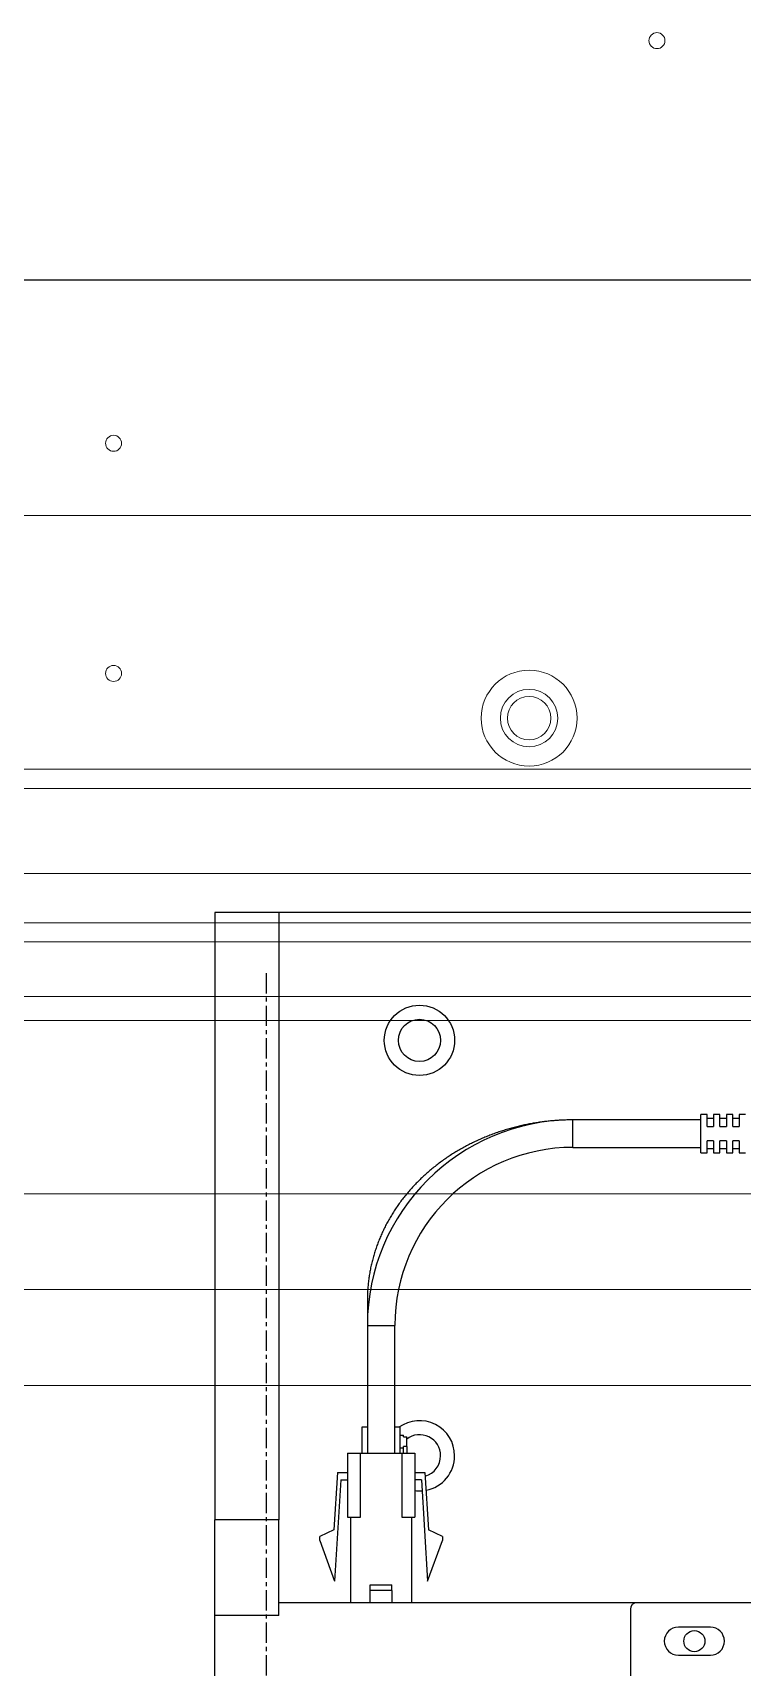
# Model space of a CAD drawing. Extents: x 500 to 100500, y -14500 to 21140.
# Drawn here: x 7753.8 to 7864.8, y -2503.2 to -2247.5 of the extents above; entities that cross this region are included whole.
import ezdxf

# ---------------------------------------------------------------- set-up
doc = ezdxf.new("R2010")
doc.units = 0
for name, pattern in [('CENTER', [10.16, 6.35, -1.27, 1.27, -1.27]), ('PHANTOM', [12.7, 6.35, -1.27, 1.27, -1.27, 1.27, -1.27]), ('SLD-Solid', [0])]:
    doc.linetypes.add(name, pattern=pattern)
doc.layers.get('0').update_dxf_attribs({"linetype": 'CONTINUOUS'})
for name, color, linetype in [('Center', 1, 'CENTER'), ('D', 7, 'CONTINUOUS'), ('SLD-0', 7, 'CONTINUOUS')]:
    doc.layers.add(name, color=color, linetype=linetype)
doc.layers.add('MODEL', color=7, linetype='SLD-Solid', lineweight=15)

# ---------------------------------------------------------------- blocks, each defined once
blk = doc.blocks.new('KZXCVASDF123')
at = {"color": 7, "linetype": 'Continuous', "lineweight": 18}
for p, q in [((-57459.57, -66482.67, 21.36), (-57059.57, -66482.67, 21.36)), ((-58754.07, -66485.67, 21.36), (-56215.07, -66485.67, 21.36)), ((-58754.07, -66506.67, 21.36), (-56215.07, -66506.67, 21.36)), ((-58754.07, -66509.67, 21.36), (-56215.07, -66509.67, 21.36))]:
    blk.add_line(p, q, dxfattribs=at)
for centre, radius in [((-57219.57, -66368.67, 21.36), 1.25), ((-57304.57, -66431.67, 21.36), 1.25), ((-57304.57, -66467.67, 21.36), 1.25), ((-57239.57, -66474.67, 21.36), 7.5), ((-57239.57, -66474.67, 21.36), 4.5), ((-57239.57, -66474.67, 21.36), 3.4)]:
    blk.add_circle(centre, radius, dxfattribs=at)
blk = doc.blocks.new('KSLIDER')
at = {"color": 60, "linetype": 'PHANTOM', "lineweight": 18, "ltscale": 3}
for p, q in [((-53462.52, -64851.89, 21.36), (-52802.52, -64851.89, 21.36)), ((-53462.52, -64866.89, 21.36), (-52802.52, -64866.89, 21.36)), ((-52917.52, -64866.89, 21.36), (-53347.52, -64866.89, 21.36))]:
    blk.add_line(p, q, dxfattribs=at)
blk = doc.blocks.new('KASDADS')
at = {"layer": 'MODEL', "color": 4}
for p, q in [((-51722.52, -66230.79, 21.36), (-52174.86, -66230.79, 21.36)), ((-52842.52, -66286.79, 21.36), (-51722.52, -66286.79, 21.36)), ((-52842.52, -66306.05, 21.36), (-51722.52, -66306.05, 21.36)), ((-52199.86, -66309.79, 21.36), (-51722.52, -66309.79, 21.36)), ((-51722.52, -66336.89, 21.36), (-52162.52, -66336.89, 21.36)), ((-52262.52, -66351.89, 21.36), (-51602.52, -66351.89, 21.36)), ((-52262.52, -66366.89, 21.36), (-51602.52, -66366.89, 21.36)), ((-51717.52, -66366.89, 21.36), (-52147.52, -66366.89, 21.36))]:
    blk.add_line(p, q, dxfattribs=at)
blk = doc.blocks.new('KJ특성 TURN')
at = {"layer": 'Center', "ltscale": 0.5}
blk.add_line((9120.78, -70830.59), (9120.78, -71399.09), dxfattribs=at)
at = {"layer": 'SLD-0'}
for p, q in [((9112.78, -70821.09), (9112.78, -70916.09)), ((9122.78, -70821.09), (9112.78, -70821.09)), ((9272.78, -70821.09), (9122.78, -70821.09)), ((9122.78, -70821.09), (9122.78, -70916.09)), ((9189.78, -70852.69), (9188.78, -70852.69)), ((9188.78, -70858.69), (9188.78, -70852.69)), ((9189.78, -70854.57), (9189.78, -70852.69)), ((9191.78, -70852.69), (9190.78, -70852.69)), ((9190.78, -70852.69), (9190.78, -70854.57)), ((9191.78, -70854.57), (9191.78, -70852.69)), ((9193.78, -70852.69), (9192.78, -70852.69)), ((9192.78, -70852.69), (9192.78, -70854.57)), ((9193.78, -70854.57), (9193.78, -70852.69)), ((9195.78, -70852.69), (9194.78, -70852.69)), ((9194.78, -70852.69), (9194.78, -70854.57)), ((9188.78, -70853.54), (9168.78, -70853.54)), ((9168.78, -70857.84), (9168.78, -70853.54)), ((9190.78, -70853.33), (9189.78, -70853.33)), ((9189.78, -70854.57), (9190.78, -70854.57)), ((9192.78, -70853.33), (9191.78, -70853.33)), ((9191.78, -70854.57), (9192.78, -70854.57)), ((9194.78, -70853.33), (9193.78, -70853.33)), ((9193.78, -70854.57), (9194.78, -70854.57)), ((9168.78, -70857.84), (9188.78, -70857.84)), ((9190.78, -70856.81), (9189.78, -70856.81)), ((9189.78, -70858.69), (9189.78, -70856.81)), ((9190.78, -70856.81), (9190.78, -70858.69)), ((9192.78, -70856.81), (9191.78, -70856.81)), ((9191.78, -70858.69), (9191.78, -70856.81)), ((9192.78, -70856.81), (9192.78, -70858.69)), ((9194.78, -70856.81), (9193.78, -70856.81)), ((9193.78, -70858.69), (9193.78, -70856.81)), ((9194.78, -70856.81), (9194.78, -70858.69)), ((9188.78, -70858.69), (9189.78, -70858.69)), ((9190.78, -70858.05), (9189.78, -70858.05)), ((9190.78, -70858.69), (9191.78, -70858.69)), ((9192.78, -70858.05), (9191.78, -70858.05)), ((9192.78, -70858.69), (9193.78, -70858.69)), ((9194.78, -70858.05), (9193.78, -70858.05)), ((9194.78, -70858.69), (9195.78, -70858.69)), ((9136.63, -70881.67), (9136.63, -70885.69)), ((9136.63, -70885.69), (9136.63, -70905.69)), ((9136.63, -70885.69), (9138.78, -70885.69)), ((9138.78, -70885.69), (9140.93, -70885.69)), ((9140.93, -70905.69), (9140.93, -70885.69)), ((9136.63, -70901.63), (9135.78, -70901.63)), ((9135.78, -70901.63), (9135.78, -70905.69)), ((9141.78, -70901.63), (9140.93, -70901.63)), ((9141.78, -70902.88), (9141.78, -70901.63)), ((9141.78, -70902.88), (9142.28, -70902.88)), ((9141.78, -70904.88), (9141.78, -70902.88)), ((9142.28, -70903.13), (9142.28, -70902.88)), ((9142.28, -70903.13), (9142.78, -70903.13)), ((9142.78, -70904.63), (9142.78, -70903.13)), ((9133.53, -70905.69), (9133.53, -70915.69)), ((9133.53, -70905.69), (9135.53, -70905.69)), ((9135.53, -70915.69), (9135.53, -70905.69)), ((9135.53, -70905.69), (9142.03, -70905.69)), ((9142.28, -70904.88), (9141.78, -70904.88)), ((9141.78, -70905.69), (9141.78, -70904.88)), ((9142.03, -70905.69), (9142.03, -70915.69)), ((9142.03, -70905.69), (9144.03, -70905.69)), ((9142.78, -70904.63), (9142.28, -70904.63)), ((9142.28, -70904.88), (9142.28, -70904.63)), ((9142.28, -70905.69), (9142.28, -70904.88)), ((9142.78, -70904.63), (9142.78, -70905.69)), ((9144.03, -70905.69), (9144.03, -70915.69)), ((9131.93, -70908.69), (9131.38, -70917.69)), ((9131.93, -70908.69), (9133.53, -70908.69)), ((9144.03, -70908.69), (9145.63, -70908.69)), ((9145.63, -70908.69), (9146.19, -70917.69)), ((9132.49, -70909.85), (9131.51, -70925.69)), ((9132.49, -70909.85), (9133.53, -70909.85)), ((9145.08, -70909.85), (9144.03, -70909.85)), ((9145.08, -70909.85), (9146.05, -70925.69)), ((9122.78, -70916.09), (9112.78, -70916.09)), ((9112.78, -70931.09), (9112.78, -70916.09)), ((9122.78, -70929.09), (9122.78, -70916.09)), ((9133.53, -70915.69), (9135.53, -70915.69)), ((9134.03, -70929.09), (9134.03, -70915.69)), ((9142.03, -70915.69), (9144.03, -70915.69)), ((9143.53, -70915.69), (9143.53, -70929.09)), ((9131.38, -70917.69), (9129.17, -70918.73)), ((9129.17, -70919.34), (9129.17, -70918.73)), ((9129.17, -70919.34), (9131.51, -70925.69)), ((9146.05, -70925.69), (9148.4, -70919.34)), ((9148.4, -70918.73), (9146.19, -70917.69)), ((9148.4, -70918.73), (9148.4, -70919.34)), ((9137.08, -70927.19), (9137.08, -70926.29)), ((9137.08, -70926.29), (9140.48, -70926.29)), ((9140.48, -70927.19), (9140.48, -70926.29)), ((9178.78, -70929.09), (9122.78, -70929.09)), ((9122.78, -70931.09), (9122.78, -70929.09)), ((9140.48, -70927.19), (9137.08, -70927.19)), ((9137.08, -70929.09), (9137.08, -70927.19)), ((9140.48, -70927.19), (9140.48, -70929.09)), ((9216.78, -70929.09), (9178.78, -70929.09)), ((9122.78, -70931.09), (9112.78, -70931.09)), ((9112.78, -70944.09), (9112.78, -70931.09)), ((9177.78, -70930.09), (9177.78, -70941.09)), ((9190.28, -70932.89), (9185.28, -70932.89)), ((9185.28, -70937.29), (9190.28, -70937.29))]:
    blk.add_line(p, q, dxfattribs=at)
for centre, radius in [((9144.78, -70841.09), 5.5), ((9144.78, -70841.09), 3.3), ((9187.78, -70935.09), 1.65)]:
    blk.add_circle(centre, radius, dxfattribs=at)
for centre, radius, start, end in [((9168.78, -70885.69), 32.15, 90, 180), ((9168.78, -70885.69), 27.85, 90, 180), ((9137.32, -70881.64), 0.687, 182.7133, 224.7918), ((9144.78, -70906.09), 5.5, 0, 125.9118), ((9144.78, -70906.09), 3.3, 0, 127.3052), ((9144.78, -70906.09), 3.3, 285.5655, 0), ((9144.78, -70906.09), 5.5, 280.7092, 0), ((9144.78, -70906.09), 5.5, 262.1625, 274.2194), ((9178.78, -70930.09), 1, 90, 180), ((9185.28, -70935.09), 2.2, 90, 270), ((9190.28, -70935.09), 2.2, 270, 90)]:
    blk.add_arc(centre, radius, start, end, dxfattribs=at)
blk.add_open_spline([(9168.78, -70853.54), (9168.47, -70853.54), (9168.02, -70853.54), (9167.36, -70853.57), (9166.8, -70853.59), (9166.13, -70853.63), (9165.43, -70853.69), (9164.7, -70853.76), (9163.94, -70853.86), (9163.17, -70853.97), (9162.38, -70854.1), (9161.59, -70854.25), (9160.79, -70854.42), (9159.99, -70854.61), (9159.19, -70854.82), (9158.39, -70855.05), (9157.59, -70855.29), (9156.79, -70855.56), (9156, -70855.85), (9155.21, -70856.16), (9154.43, -70856.49), (9153.66, -70856.84), (9152.9, -70857.2), (9152.15, -70857.59), (9151.4, -70857.99), (9150.67, -70858.42), (9149.95, -70858.86), (9149.25, -70859.32), (9148.55, -70859.8), (9147.87, -70860.29), (9147.21, -70860.8), (9146.56, -70861.33), (9145.93, -70861.88), (9145.31, -70862.44), (9144.71, -70863.01), (9144.13, -70863.61), (9143.56, -70864.21), (9143.02, -70864.83), (9142.49, -70865.47), (9141.99, -70866.11), (9141.5, -70866.77), (9141.04, -70867.45), (9140.59, -70868.13), (9140.17, -70868.83), (9139.77, -70869.53), (9139.39, -70870.25), (9139.04, -70870.98), (9138.71, -70871.71), (9138.4, -70872.46), (9138.12, -70873.21), (9137.86, -70873.97), (9137.62, -70874.74), (9137.41, -70875.51), (9137.22, -70876.29), (9137.06, -70877.08), (9136.92, -70877.87), (9136.81, -70878.66), (9136.73, -70879.46), (9136.67, -70880.26), (9136.64, -70881), (9136.64, -70881.47), (9136.64, -70881.67)], degree=3, knots=[0, 0, 0, 0, 0.019025, 0.026651, 0.039325, 0.052481, 0.066594, 0.081327, 0.096546, 0.112143, 0.128041, 0.144182, 0.160525, 0.177035, 0.193687, 0.210461, 0.227339, 0.244308, 0.261358, 0.278478, 0.295661, 0.312901, 0.33019, 0.347526, 0.364903, 0.382317, 0.399766, 0.417246, 0.434755, 0.452291, 0.469852, 0.487436, 0.505041, 0.522666, 0.540311, 0.557973, 0.575652, 0.593346, 0.611056, 0.628781, 0.64652, 0.664273, 0.682039, 0.699818, 0.71761, 0.735416, 0.753234, 0.771066, 0.788912, 0.806771, 0.824645, 0.842534, 0.860438, 0.878359, 0.896296, 0.914251, 0.932224, 0.950217, 0.968229, 0.986263, 1, 1, 1, 1], dxfattribs=at)
blk = doc.blocks.new('KJVision F')
at = {"layer": 'D', "color": 2, "elevation": -10.47}
blk.add_lwpolyline([(8347.12, -70673.15), (8796.12, -70673.15), (8796.12, -71085.15), (8347.12, -71085.15)], close=True, dxfattribs=at)
at = {"layer": 'Center'}
blk.add_blockref('KJ특성 TURN', (-578.66, 48.95, -10.47), dxfattribs=at)

msp = doc.modelspace()

# ---------------------------------------------------------------- block references
msp.add_blockref('KJVision F', (-751.77, 68387.03, -65.34))
at = {"layer": 'D', "color": 1}
for name, p in [('KZXCVASDF123', (65071.07, 64119.97, -31.83)), ('KASDADS', (59866.51, 63907.78, -97.17)), ('KSLIDER', (60858.86, 62407.78, -162.52))]:
    msp.add_blockref(name, p, dxfattribs=at)

doc.saveas('drawing.dxf')
